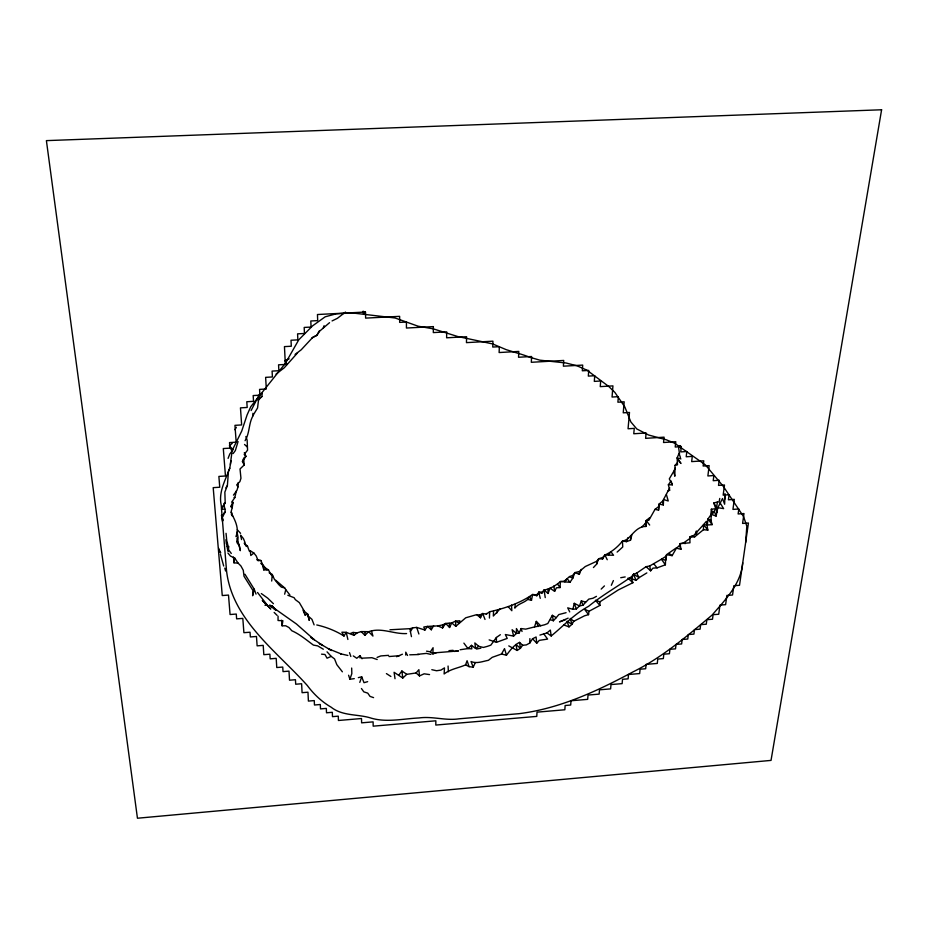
<?xml version="1.0" encoding="UTF-8"?>
<svg xmlns="http://www.w3.org/2000/svg" width="928" height="928" viewBox="0 0 928 928"><rect width="100%" height="100%" fill="white"/><g stroke="black" fill="none" stroke-linecap="round" stroke-linejoin="round"><path stroke-width="1.39" d="M278.052 616.18L278.052 620.507L282.878 620.716L282.1 625.797L285.743 625.797L288.956 627.514L291.81 630.75C299.686 634.16 306.507 640.053 313.42 645.099L317.689 645.876L323.35 649.229M233.45 495.134L236.884 490.46L238.02 486.852L236.698 484.857L239.9 481.597L240.955 478.268L240.016 468.976L244.226 464.94L242.44 461.552L245.955 456.344L244.203 454.442L247.567 450.173L247.15 440.22L245.874 436.52M361.189 631.597L364.901 635.32L364.948 631.632L361.189 631.597L357.187 632.838L354.009 635.309L346.214 632.328L341.887 632.2L344.01 636.04L346.214 632.328L347.884 639.473M405.733 655.064L405.768 652.164L407.554 655.47M431.81 669.691L436.566 670.747L440.928 670.097L444.489 667.882L444.118 673.96C450.544 668.972 458.351 668.09 465.578 664.889L469.092 666.652L473.21 667.186L471.041 661.536C476.806 663.996 482.688 661.351 488.418 660.307L492.211 657.337L501.514 654.031L506.468 655.203C510.133 650.342 513.892 645.053 519.552 642.396L522.626 645.25L526.315 644.925L529.807 643.023L529.888 638.615M433.631 625.704L431.3 629.776L427.483 626.377L424.931 630.054L423.783 627.026C431.033 625.368 439.06 627.293 445.695 623.43L451.727 622.932L455.799 626.296L465.728 617.793L476.69 614.649L479.637 615.055L482.734 613.501L486.353 614.127L489.659 611.738C504.612 608.455 519.715 603.339 532.614 594.488L536.848 595.741L538.739 592.122L541.662 593.317L544.063 590.092C550.107 588.897 555.872 585.58 560.408 581.52L569.966 582.285L572.796 578.19L572.97 575.325L574.861 572.599L579.443 571.462L585.301 566.521L596.855 561.22L598.699 558.749L602.817 557.45L604.917 555.025C611.622 552.032 617.862 546.94 622.444 541.105L626.214 539.992C632.409 535.143 637.002 526.164 646.062 526.443L646.178 520.573L649.832 517.569M703.447 529.714L703.563 524.61L706.359 521.339L707.844 530.132L703.447 529.714L694.724 536.825L689.806 537.034L689.968 542.799L680.062 543.657L679.493 545.583L676.431 548.17L672.116 555.652L666.606 554.642L665.736 556.464L665.388 564.804L657.094 567.855L652.952 568.145L650.621 570.824L646.074 566.683L636.631 573.168L633.546 574.27L631.724 576.543C617.561 586.554 602.086 595.312 588.572 606.32C574.188 614.092 563.563 625.866 551.186 635.982L547.01 632.931L539.922 635.077M436.531 652.593L432.912 653.938L433.074 647.709L430.383 651.827L426.555 651.154M679.273 445.765L678.658 448.038L679.516 453.838L679.029 453.444L677.115 457.922L677.486 464.789L675.039 465.38L674.83 476.261L673.786 471.285L675.294 468.025M724.977 493.661L724.629 504.229L722.518 498.522L717.831 507.686L716.103 516.049L711.219 514.39L707.994 518.926L707.322 525.028L703.563 524.61L693.309 535.943L689.806 537.034L690.096 538.344L683.275 543.124L680.062 543.657L680.943 549.306L676.431 548.17M707.322 525.028L712.101 524.645L711.01 520.295L711.219 514.39L714.293 511.108L716.103 516.049M646.062 526.443L645.354 523.566L646.178 520.573L648.823 520.33L655.017 509.368L658.567 510.156L658.996 504.136L662.696 501.074L669.738 487.803M489.427 618.048L489.659 611.738M541.662 593.317L544.063 590.092L548.077 593.456L549.991 588.213L554.631 591.333L556.464 587.772L560.036 587.575L560.408 581.52L564.166 581.23L569.514 576.601L572.796 578.19L574.861 572.599L579.327 574.316L579.443 571.462M724.78 499.31L724.988 494.485M493.534 611.343L493.325 616.041L500.111 608.826M238.02 486.852L238.241 482.525M658.567 510.156L658.996 504.136L663.323 504.936L663.613 499.542L668.241 500.992L666.443 494.705M222.72 515.121L222.21 517.511L225.295 511.873L224.901 509.136L221.537 509.263L225.191 502.895L224.854 492.118L227.395 485.518L228.45 471.285L229.784 468.385L232.186 450.44L241.744 431.033L247.08 414.967L250.78 406.661L285.383 363.3L298.793 339.776L312.516 325.902L325.194 316.796L336.191 313.838L352.025 312.91L395.108 317.991L418.052 326.192L433.156 328.814L457.574 336.481L492.548 343.894L506.224 349.67L516.629 352.884A168.734 138.214 -13.9 0 1 530.306 357.396L539.899 360.18L565.883 362.964L577.007 365.794L586.937 370.179L608.78 386.5L614.904 392.451L624.857 407.009L630.854 421.938L636.794 428.956L648.637 435.023L666.339 439.814L674.563 443.178L705.35 464.847L723.237 486.284L743.583 516.594L746.82 526.234L745.648 542.486M237.092 541.708L237.313 538.031L238.345 544.481L237.545 541.395M617.12 552.09L622.746 546.998L622.444 541.105L626.504 541.639L630.483 540.2L630.808 535.885M593.433 567.542L596.634 564.143L596.855 561.22M258.761 398.158L257.555 407.972L252.787 415.837M271.695 581.044L272.252 574.548L269.143 572.785M696 534.482L696.313 531.002L696.766 533.414M563.922 624.973L569.015 626.899L571.973 624.324L573.759 621.296L584.512 615.809L588.549 614.661L584.431 609.116L588.978 611.297L599.917 605.416L595.428 600.277L599.894 601.82L618.199 589.988L632.884 582.714L631.516 578.654L631.724 576.543M258.135 400.42L261.893 396.534L262.264 393.078M515.284 604.012L514.808 608.13C518.694 602.666 526.768 602.91 529.633 596.576L531.477 600.323L527.719 599.43M228.81 546.406L228.242 551.209L227.279 542.358L228.01 549.121L231.292 553.436M588.549 614.661L588.978 611.297M244.922 574.223L254.226 589.21L252.636 595.753L252.903 590.417L244.006 576.242L243.287 570.279L240.897 565.929L238.125 563.168L233.984 562.809L234.633 557.948L230.469 556.092L227.928 553.042M230.446 464.476L230.991 460.613M742.736 562.832C741.054 583.851 725.139 599.964 712.043 615.113C687.184 635.97 662.383 657.349 633.082 671.849C597.261 691.082 559.538 708.69 518.891 713.69L459.035 718.817C445.626 720.882 432.39 716.033 418.969 717.959C402.59 718.748 385.619 722.982 369.541 717.634C356.7 714.073 342.2 715.987 331.134 707.194C321.749 701.73 313.803 694.26 307.354 685.56C276.416 650.957 231.896 619.753 226.502 570.43L221.212 505.18C218.324 491.91 225.469 480.17 229.703 468.211M596.634 564.143L598.699 558.749L602.585 558.992L602.817 557.45M713.632 512.442L716.555 507.709L717.402 502.036L719.13 501.886L719.757 498.452M237.011 542.926L238.078 537.474L237.023 532.046L236.211 536.755C239.262 528.647 235.376 520.689 231.513 513.683M531.477 600.323L532.614 594.488L536.048 594.79L539.214 593.456M231.594 502.222L234.842 497.594L236.327 490.9M569.722 611.912L567.716 607.852L572.912 609.29L574.246 603.328L579.49 605.961L583.016 605.137L588.746 599.14L592.957 598.247L596.46 596.356M437.807 625.924L442.586 627.931L443.271 624.95M284.664 594.187L285.754 589.709L284.687 587.923L275.732 580.278M630.483 540.2L631.817 535.062M231.49 504.925L232.209 507.697L230.852 512.708L231.664 512.476L232.615 516.281L231.339 514.344M489.149 639.879L496.457 642.327L507.222 638.406L505.342 634.532L513.602 636.098L516.444 633.43L519.112 633.012L521.107 628.569L525.7 629.138L534.505 626.934L536.291 621.377L540.664 625.75L544.655 624.764L547.81 623.512L552.346 615.31L556.266 617.63L558.818 614.568L566.08 612.689M238.067 441.542L235.352 450.567L233.125 453.56M496.747 613.141L497.652 610.38M242.44 461.552L243.182 459.314M354.276 678.658L349.902 679.226L351.828 673.624L351.666 668.044M359.797 682.382L361.711 676.825L358.312 677.649M627.862 537.776L626.504 541.639L626.214 539.992M323.257 328.036L324.104 325.67M465.578 664.889L467.074 660.724L469.092 666.652M710.709 516.212L711.358 509.205L715.778 508.718L713.829 502.976L717.402 502.036M585.533 602.086L581.346 600.892L579.49 605.961L576.369 608.942L572.912 609.29M486.353 614.127L486.62 613.42M579.327 574.316L581.241 569.351M228.079 458.374L229.761 454.07L233.032 449.732L229.367 445.811L232.22 443.317M245.073 440.707C249.934 432.796 248.507 423.423 253.1 415.651L252.892 413.273M221.537 509.263L222.882 505.876M611.332 585.278L613.396 580.58M473.21 667.186L475.31 662.58M632.884 582.714L627.954 578.179L631.516 578.654L633.546 574.27L639.148 577.599L646.839 572.912M442.586 627.931L445.695 623.43L449.581 627.502L451.727 622.932L455.555 621.099L459.882 620.762L458.768 623.036L455.555 621.099L455.799 626.296M232.928 502.709L230.863 506.885L233.044 502.152L232.209 507.697M476.69 614.649L480.507 617.793L482.734 613.501L485.008 619.452M259.411 394.388L251.105 410.547M319.162 331.006L316.831 335.368L311.669 338.163M234.97 429.745L236.35 427.24M501.514 654.031L504.519 648.637L506.468 655.203M673.786 471.285L669.285 478.894L672.301 484.845L668.357 484.776L669.772 490.332L668.032 490.808M602.585 558.992L604.917 555.025L613.536 555.246L610.902 551.731L608.617 554.84M411.464 636.631L410.408 631.608L412.763 627.85L416.718 627.409L424.931 630.054M529.807 643.023L532.544 638.766L536.094 636.979L536.744 643.22L539.296 640.366L547.59 639.09L543.773 633.87M225.852 487.908L227.395 485.518M500.354 634.706L496.376 637.478L490.831 645.146L487.397 646.352L483.372 647.442L478.767 646.329L474.846 642.942L475.6 648.486L478.767 646.329M668.357 484.776L671.083 480.924L672.301 484.845M522.626 645.25L520.422 648.278L517.186 650.47L508.776 645.888M395.015 678.704L394.087 672.301L398.669 675.329L401.894 671.002L406.8 674.331L416.08 672.962L418.888 669.691L419.468 675.92L424.119 673.809L429.548 674.586M276.045 374.077L284.2 367.836L297.563 352.86M365.133 311.646L363.474 313.803L363.173 311.135M675.039 465.38L677.521 462.55M550.455 619.707L553.378 620.774L556.266 617.63M601.182 589.094L604.43 585.904M364.901 635.32L368.671 631.678C381.663 627.166 393.553 634.265 406.58 633.569M641.84 526.884L645.354 523.566M475.6 648.486L471.482 645.354L467.979 648.591L460.126 649.751M398.669 675.329L402.775 678.032L406.8 674.331M631.516 578.654L636.04 580.383L639.148 577.599L636.631 573.168M223.752 513.242L225.295 511.873M547.01 632.931L550.35 630.054L551.186 635.982M329.556 322.666L319.812 331.018L316.831 335.368L313.061 337.026L301.171 349.833L295.069 354.415M675.874 548.181L666.606 554.642L665.898 560.21L661.42 559.236L649.716 565.964L646.074 566.683M284.687 587.923L281.381 587.134L278.748 584.617L274.398 579.281L272.252 574.548L271.034 574.734L268.459 569.873L263.772 569.896L262.844 564.897L260.861 560.524L258.1 560.605L256.209 555.942L253.889 553.042L250.804 555.501L250.235 550.71L249.365 551.186L247.498 546.198L244.226 543.112L246.326 546.453L247.498 546.198M362.048 658.764L359.96 655.736L356.758 658.265L353.29 655.91M244.366 457.574L245.955 456.344L244.308 452.69M655.017 509.368L658.694 506.56M345.506 312.063L337.386 318.327L332.073 320.926M665.736 556.464L661.42 559.236L665.388 564.804M259.805 397.625L261.893 396.534M223.764 503.614L225.191 502.895M396.581 656.699L402.416 654.217M568.156 618.141L559.503 621.876L565.5 619.742M289.142 358.811L284.977 360.632L286.961 364.553M342.386 671.814L336.841 664.68L334.544 658.892L331.203 656.409L327.039 658.184L324.974 654.495L321.54 654.17M377.081 657.43L380.805 655.934L388.542 655.342M350.424 633.464L353.104 632.432L357.187 632.838M569.514 576.601L572.97 575.325M305.092 615.009L307.678 614.104L309.175 620.182L307.678 614.104L303.015 610.172L305.092 615.009L303.7 610.079L299.361 602.643L295.324 599.639L294.106 597.69L287.819 595.266M534.505 626.934L540.664 625.75M389.957 629.776L410.13 628.662L412.763 627.85M367.65 681.662L364.008 682.695L361.711 676.825M476.528 649.055L480.866 648.185M620.728 577.715L625.182 576.926M454.349 651.456L458.455 650.934L433.979 652.894M417.426 654.356L426.381 653.393L430.894 654.402M409.712 654.82L418.853 654.53M388.971 656.537L399.527 655.702M448.966 650.656L453.073 650.319M542.08 592.041L538.739 592.122L540.247 598.34M362.523 658.149L371.896 657.708L377.186 659.518M364.948 631.632L368.671 631.678L372.94 636.074L371.513 631.086M316.773 624.95C326.111 627.038 335.808 630.831 344.01 636.04M264.932 605.207L267.519 605.439L270.779 609.023L262.647 600.752M691.093 536.152L693.436 536.477M717.831 507.686L723.596 508.614L720.128 502.953M234.018 497.42L234.842 497.594M683.275 543.124L685.282 543.599M260.861 560.524L256.882 559.572L258.1 560.605M680.932 458.896L677.115 457.922L680.966 463.466L677.66 459.325M347.849 655.458L340.599 653.811L341.202 653.938L328.454 648.811L331.563 650.505L319.325 643.452L322.666 645.459L310.764 637.327L314.325 639.763L296.392 623.952L269.642 605.079L276.324 610.021L270.906 605.775L275.616 609.998L271.916 605.682L274.096 608.919M373.578 697.624L370.028 696.394L367.755 693.135L363.822 691.859L361.433 688.518M711.01 520.295L707.994 518.926L712.101 524.645M261.313 593.56L267.693 598.131L273.435 603.722M268.459 569.873L265.002 567.75L260.733 563.25M693.309 535.943L694.724 536.825M250.235 550.71L253.889 553.042M386.408 673.6L390.885 676.477M669.25 553.471L672.116 555.652M564.166 581.23L564.897 581.798L567.205 578.747L569.966 582.285M573.759 621.296L570.268 618.419L571.973 624.324L567.043 621.25L569.015 626.899M430.383 651.827L432.912 653.938M307.98 615.879L311.947 619.336L314.105 624.869M416.08 672.962L419.468 675.92M244.516 444.454L247.092 446.855M274.154 612.422L277.054 615.334M262.276 600.404L266.591 604.789M289.872 594.918L285.754 589.709M532.544 638.766L536.744 643.22M267.519 605.439L257.543 592.482M327.039 651.839L331.203 656.409M508.196 606.692L511.838 610.717L511.525 605.079M237.301 529.737L240.572 533.345M536.048 594.79L536.848 595.741M653.846 563.922L657.094 567.855M240.607 535.143L243.414 538.565L245.131 542.718M266.835 569.769L263.076 565.152L263.772 569.896M646.178 520.573L649.681 525.039M703.563 524.61L707.844 530.132M463.884 643.116L467.979 648.591L471.83 648.858L471.482 645.354M557.612 584.199L560.036 587.575M234.633 557.948L238.125 563.168M519.112 633.012L516.432 628.558L516.444 633.43L512.117 629.718L513.602 636.098M713.829 502.976L716.555 507.709M604.917 555.025L607.237 559.735M229.9 446.902L232.023 451.275M220.156 551.916L220.655 552.972L218.683 548.309M633.546 574.27L636.04 580.383M581.346 600.892L583.016 605.137M679.493 545.583L680.943 549.306M574.246 603.328L576.369 608.942M254.226 589.21L256.047 594.117M220.458 554.376L223.694 566.034M536.291 621.377L538.159 626.528M223.3 520.202L221.479 515.179L222.534 521.513M679.029 453.444L680.456 457.527M711.358 509.205L712.913 513.683M349.496 652.651L350.83 656.49M416.718 627.409L418.888 633.998M348.592 675.236L349.902 679.226M521.107 628.569L522.046 631.481M479.637 615.055L480.507 617.793M353.104 632.432L354.009 635.309M680.317 445.66L681.082 448.282L680.491 445.881M227.859 550.814L226.966 546.198M224.808 568.133L225.574 570.975M240.839 536.245L241.558 539.574M517.186 650.47L515.898 644.473L520.422 648.278L519.552 642.396M272.252 574.548L272.832 577.344M224.054 504.994L224.901 509.136M552.346 615.31L553.378 620.774M649.716 565.964L650.621 570.824M430.743 626.62L431.3 629.776M662.696 501.074L663.323 504.936M544.063 590.092L545.246 597.586M227.314 546.406L226.049 533.333M553.9 585.974L554.631 591.333M401.894 671.002L402.775 678.032M716.787 507.976L717.263 512.384M225.922 539.713L226.351 543.901M243.565 458.2L244.226 464.94M410.13 628.662L410.408 631.608M233.473 557.136L233.984 562.809M449.245 623.396L449.581 627.502M281.683 620.217L282.1 625.797M448.073 666.026L448.375 671.756M547.949 589.28L548.077 593.456M359.96 655.736L360.029 657.998M496.376 637.478L496.457 642.327M599.894 601.82L599.917 605.416M433.364 326.61L433.318 332.584L446.693 331.864L446.623 337.804L466.587 336.725L466.459 342.629L492.93 341.179L492.745 347.049L499.334 346.689L499.125 352.536L518.787 351.434L518.543 357.245L531.593 356.514L531.315 362.291L563.725 360.447L563.389 366.189L582.703 365.087L582.32 370.794L588.735 370.423L588.329 376.095L594.72 375.724L594.314 381.385L600.683 381.002L600.254 386.628L612.944 385.886L612.051 397.045L618.361 396.662L617.897 402.207L624.184 401.824L623.245 412.832L629.497 412.45L628.059 428.759L634.265 428.376L633.766 433.759L646.132 432.982L645.621 438.341L664.088 437.169L663.532 442.505L675.781 441.716L675.213 447.029L681.314 446.635L680.723 451.913L686.813 451.518L686.21 456.773L692.276 456.379L691.673 461.61L703.76 460.81L703.134 466.018L709.154 465.624L707.878 475.96L713.864 475.554L713.214 480.692L719.188 480.286L718.527 485.402L724.49 484.996L723.156 495.146L729.083 494.74L728.41 499.786L734.315 499.38L732.946 509.391L738.827 508.985L738.131 513.961L743.989 513.544L742.597 523.438L748.432 523.021L739.523 585.29L733.839 585.719L732.54 595.01L726.879 595.44L725.603 604.662L719.966 605.102L718.724 614.243L713.098 614.684L712.495 619.231L706.869 619.672L706.278 624.208L700.663 624.648L700.083 629.161L694.48 629.613L693.912 634.102L688.309 634.555L687.764 639.032L682.161 639.485L681.628 643.951L676.036 644.403L675.514 648.846L669.923 649.298L669.413 653.73L663.833 654.182L663.334 658.59L657.766 659.054L657.279 663.439L646.132 664.355L645.668 668.74L640.1 669.204L639.659 673.566L628.523 674.494L628.105 678.844L622.537 679.296L622.12 683.634L611.007 684.562L610.612 688.878L599.5 689.817L599.14 694.121L588.027 695.06L587.679 699.352L571.01 700.756L570.697 705.036L565.14 705.512L564.839 709.769L537.022 712.147L536.778 716.393L435.8 725.058L435.847 720.801L373.184 726.16L373.102 721.868L361.618 722.842L361.514 718.527L338.43 720.488L338.279 716.161L332.479 716.648L332.317 712.298L326.505 712.785L326.331 708.412L320.508 708.899L320.311 704.514L314.464 705.002L314.267 700.594L308.398 701.081L307.968 692.207L302.076 692.682L301.623 683.739L295.696 684.226L295.452 679.714L289.513 680.201L289.002 671.13L283.028 671.617L282.75 667.058L276.764 667.534L276.196 658.346L270.176 658.834L269.874 654.205L263.83 654.681L263.204 645.378L257.126 645.853L256.476 636.469L250.363 636.944L250.026 632.223L243.902 632.687L242.811 618.396L236.64 618.86L236.269 614.058L230.074 614.522L228.497 595.08L222.256 595.544L213.196 487.652L219.75 487.223L218.88 476.424L225.458 475.994L223.3 448.549L229.947 448.143L229.529 442.575L236.176 442.169L234.958 425.337L241.651 424.931L240.456 407.868L247.184 407.462L246.802 401.731L253.541 401.337L253.17 395.572L259.921 395.177L259.562 389.389L266.324 388.994L265.628 377.348L272.414 376.965L272.09 371.096L278.876 370.713L278.562 364.82L285.36 364.449L284.455 346.608L291.299 346.237L291.009 340.24L297.853 339.868L297.586 333.848L304.442 333.477L304.187 327.433L311.054 327.062L310.81 320.984L317.689 320.624L317.457 314.522L365.516 312.028L365.62 318.118L399.632 316.344L399.666 322.387L406.429 322.028L406.441 328.036L433.364 326.61M881.6 109.771L771.029 760.403L137.448 818.229L46.4 140.627L881.6 109.771M239.528 546.824L238.774 543.866L240.329 550.664L239.528 546.824"/></g></svg>
